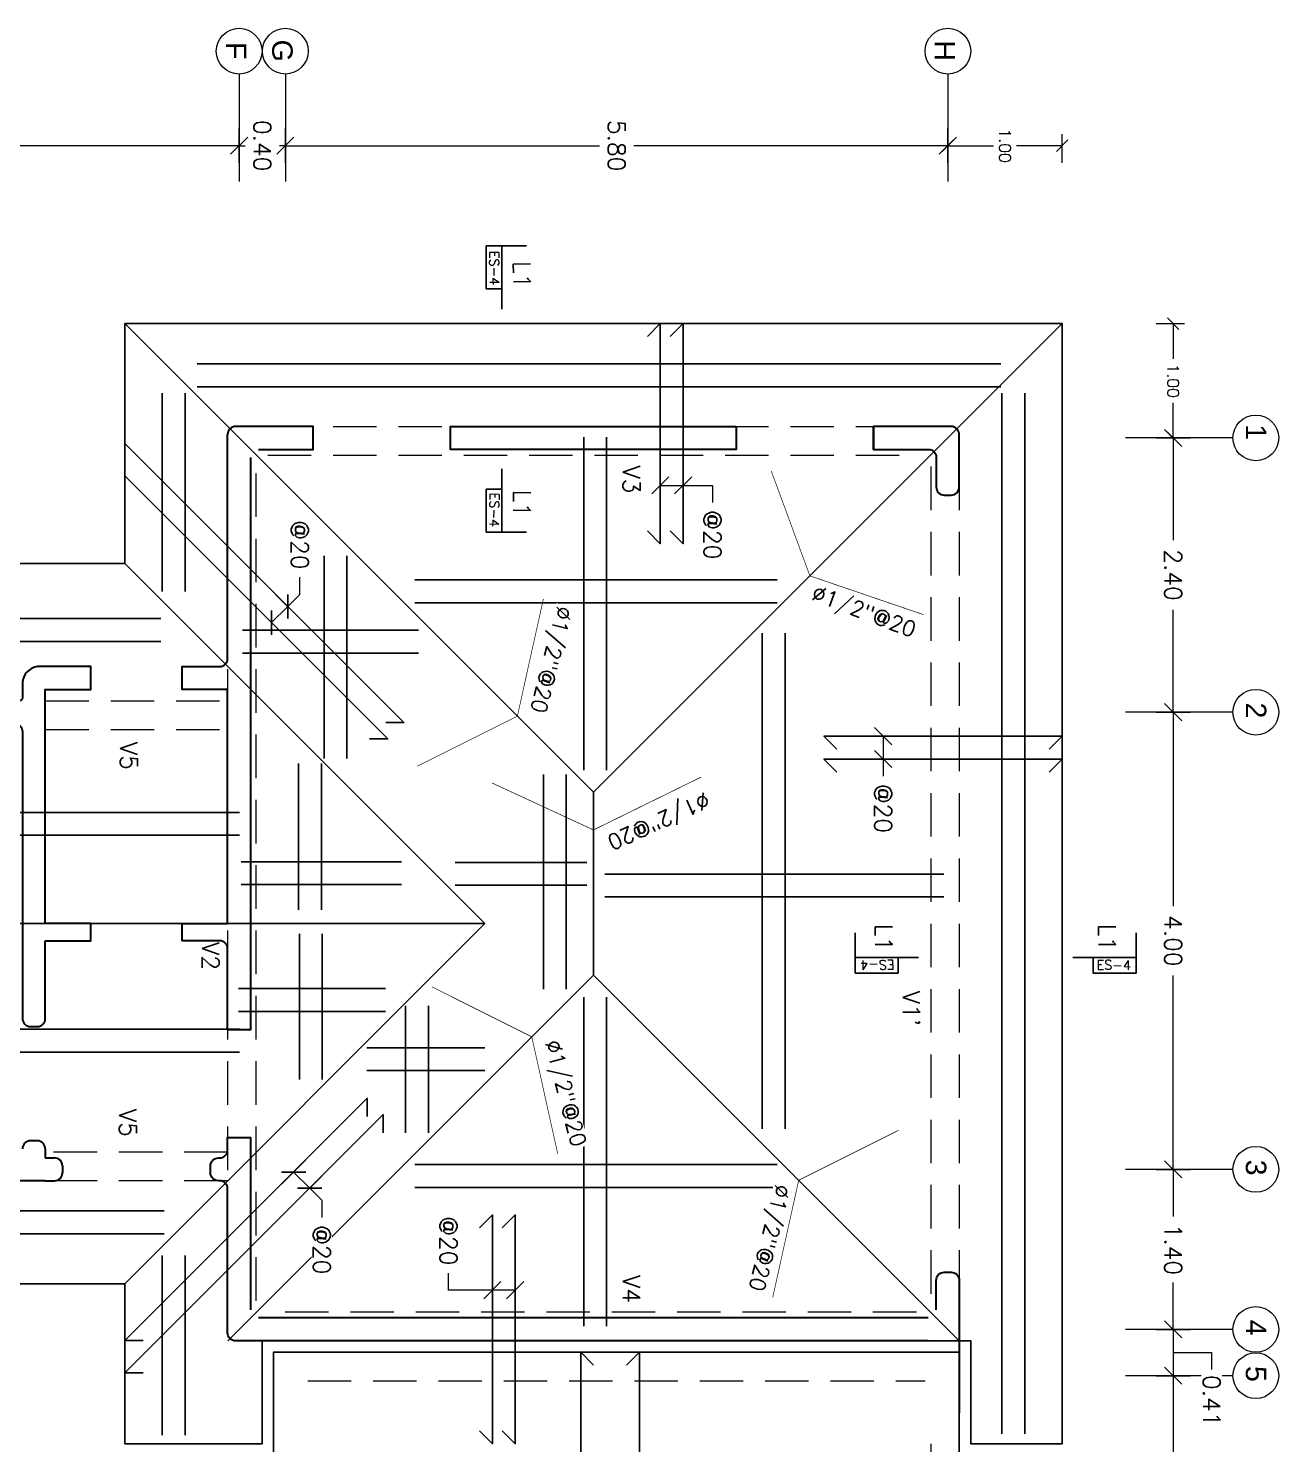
# Model space of a CAD drawing. Header units: metres. Extents: x -44 to 358, y -286 to 66.
# Drawn here: x -31.62 to -20.68, y -82.54 to -70.15 of the extents above; entities that cross this region are included whole.
import ezdxf
from ezdxf.enums import TextEntityAlignment as Align

# ---------------------------------------------------------------- set-up
doc = ezdxf.new("R2010")
doc.units = ezdxf.units.M
doc.header["$LTSCALE"] = 0.3
doc.header["$PDMODE"] = 3
doc.linetypes.add('Grid Line 1_2_', pattern=[22.225, 12.7, -3.175, 3.175, -3.175])
doc.linetypes.add('HIDDEN', pattern=[9.525, 6.35, -3.175])
for name, color, linetype, lineweight in [('0-S-GRID', 1, 'Continuous', 9), ('0-S-GRID-IDEN', 1, 'Continuous', 9), ('A-WALL', 7, 'Continuous', 30), ('Columnas', 7, 'Continuous', 18), ('VIGAS', 1, 'HIDDEN', 15)]:
    doc.layers.add(name, color=color, linetype=linetype, lineweight=lineweight)
for name, color, linetype in [('ACERO', 5, 'Continuous'), ('BP', 3, 'Continuous'), ('DIMCOL', 4, 'Continuous'), ('DIMTEXTO', 4, 'Continuous'), ('HATCH', 8, 'Continuous'), ('REBAR', 5, 'Continuous'), ('TEXTOS', 4, 'Continuous')]:
    doc.layers.add(name, color=color, linetype=linetype)
doc.styles.add('Arial_2', font='arial.ttf', dxfattribs={"height": 0.2})
doc.styles.add('SMPLEX', font='simplex.shx')
doc.dimstyles.new('DIM-50', dxfattribs={"dimscale": 0.5, "dimtxt": 0.2, "dimasz": 0.2, "dimexe": 0.2, "dimexo": 0.2, "dimgap": 0.1, "dimtad": 0, "dimtih": 1, "dimtoh": 1, "dimzin": 0, "dimdsep": 46, "dimtxsty": 'SMPLEX', "dimblk1": 'OBLIQUE', "dimblk2": 'OBLIQUE', "dimsah": 1, "dimcen": 0.2, "dimclrd": 4, "dimclre": 4, "dimclrt": 4, "dimadec": 0, "dimazin": 0, "dimtfac": 1, "dimtmove": 0, "dimatfit": 3, "dimldrblk": 'OPEN30', "dimfxl": 0.3, "dimfxlon": 1, "dimtfill": 1, "dimtolj": 1, "dimtzin": 0, "dimarcsym": 0})
doc.dimstyles.new('DIM-75', dxfattribs={"dimscale": 0.75, "dimtxt": 0.2, "dimasz": 0.2, "dimexe": 0.2, "dimexo": 0.2, "dimgap": 0.1, "dimtad": 0, "dimtih": 1, "dimtoh": 1, "dimzin": 0, "dimdsep": 46, "dimtxsty": 'SMPLEX', "dimblk1": 'OBLIQUE', "dimblk2": 'OBLIQUE', "dimsah": 1, "dimcen": 0.2, "dimclrd": 4, "dimclre": 4, "dimclrt": 4, "dimadec": 0, "dimazin": 0, "dimtfac": 1, "dimtmove": 0, "dimatfit": 3, "dimldrblk": 'OBLIQUE', "dimfxl": 0.2, "dimfxlon": 1, "dimtfill": 1, "dimtolj": 1, "dimtzin": 0, "dimarcsym": 0})

# ---------------------------------------------------------------- blocks, each defined once
blk = doc.blocks.new('A$C2bbc346b')
at = {"layer": 'A-WALL', "color": 7, "true_color": 0xffffff}
for p, q in [((7.8, -0.27), (7.8, -6.13)), ((0.2, -0.751), (0, -0.751)), ((6.4, -7.995), (6.4, -7.915)), ((6.47, -7.845), (6.53, -7.845)), ((6.6, -7.995), (6.6, -7.915)), ((6.32, -7.995), (6.4, -7.995)), ((6.6, -7.995), (6.6, -8.725)), ((6.25, -8.065), (6.25, -8.125))]:
    blk.add_line(p, q, dxfattribs=at)
blk.add_lwpolyline([(0, -0.07), (0, -0.751), (0.2, -0.751), (0.2, -0.27, -0.414214), (0.27, -0.2), (0.53, -0.2, 0.414214), (0.6, -0.13), (0.6, -0.07, 0.414214), (0.53, 0), (0.07, 0, 0.414214)], format="xyb", close=True, dxfattribs=at)
for points in [[(7.73, -0.2), (7.47, -0.2, -0.414214), (7.4, -0.13), (7.4, -0.07, -0.414214), (7.47, 0), (8.63, 0)], [(8, -0.27), (8, -6.33, -0.414214), (7.93, -6.4), (6.67, -6.4, 0.414214), (6.6, -6.47), (6.6, -6.48, -0.414214), (6.53, -6.55), (6.47, -6.55, -0.414214), (6.4, -6.48), (6.4, -6.47, 0.414214), (6.33, -6.4), (6.22, -6.4), (6.22, -6.2), (7.73, -6.2)], [(0.2, -6.13), (0.2, -5.651), (0, -5.651), (0, -6.33, 0.414214), (0.07, -6.4)], [(0.27, -6.2), (5.28, -6.2), (5.28, -6.4), (4.57, -6.4, 0.414214), (4.5, -6.47), (4.5, -6.797), (4.35, -6.797), (4.35, -6.4), (2.3, -6.4), (2.3, -6.797), (2.1, -6.797), (2.1, -6.47, 0.414214), (2.03, -6.4), (0.07, -6.4)], [(4.35, -7.995), (2.3, -7.995), (2.3, -7.597), (2.1, -7.597), (2.1, -8.045, 0.414214), (2.25, -8.195), (2.375, -8.195, -0.414214), (2.4, -8.22)]]:
    blk.add_lwpolyline(points, format="xyb", dxfattribs=at)
blk.add_lwpolyline([(0, -1.951), (0.2, -1.951), (0.2, -4.451), (0, -4.451)], close=True, dxfattribs=at)
blk.add_lwpolyline([(4.5, -7.995), (4.5, -7.597), (4.35, -7.597), (4.35, -7.995)], dxfattribs=at)
at = {"layer": 'A-WALL', "color": 7, "true_color": 0xffffff, "transparency": 33554684}
blk.add_lwpolyline([(2.4, -8.219), (2.4, -8.97, 0.414214), (2.425, -8.995), (2.575, -8.995, 0.414214), (2.6, -8.97), (2.6, -8.265, -0.414214), (2.67, -8.195), (5.18, -8.195, 0.414214), (5.25, -8.125), (5.25, -8.065, 0.414214), (5.18, -7.995), (4.5, -7.995)], format="xyb", dxfattribs=at)
at = {"layer": 'A-WALL', "color": 7, "true_color": 0xffffff}
for centre, start, end in [((6.47, -7.915), 90, 180), ((6.53, -7.915), 0, 90), ((6.32, -8.065), 90, 180), ((6.32, -8.125), 180, 270)]:
    blk.add_arc(centre, 0.07, start, end, dxfattribs=at)
blk = doc.blocks.new('_OBLIQUE')
at = {"color": 0, "linetype": 'ByBlock'}
blk.add_line((-0.5, -0.5), (0.5, 0.5), dxfattribs=at)
blk = doc.blocks.new('*D1854')
at = {"layer": 'DEFPOINTS', "color": 0, "transparency": 16777216}
for p in [(20.792, -18.157), (18.392, -18.574), (20.792, -18.574)]:
    blk.add_point(p, dxfattribs=at)
at = {"layer": 'DIMTEXTO', "color": 4, "lineweight": -2, "transparency": 16777216}
for p, q in [((18.392, -18.307), (18.392, -18.007)), ((20.792, -18.307), (20.792, -18.007)), ((18.392, -18.157), (19.288, -18.157)), ((20.792, -18.157), (19.896, -18.157))]:
    blk.add_line(p, q, dxfattribs=at)
at = {"layer": 'DIMTEXTO', "color": 4, "lineweight": -2, "transparency": 16777216, "xscale": 0.15, "yscale": 0.15, "zscale": 0.15, "rotation": 180}
blk.add_blockref('_OBLIQUE', (18.392, -18.157), dxfattribs=at)
at = {"layer": 'DIMTEXTO', "color": 4, "lineweight": -2, "transparency": 16777216, "xscale": 0.15, "yscale": 0.15, "zscale": 0.15}
blk.add_blockref('_OBLIQUE', (20.792, -18.157), dxfattribs=at)
at = {"layer": 'DIMTEXTO', "color": 4, "transparency": 16777216, "insert": (19.592, -18.157), "char_height": 0.15, "attachment_point": 5, "style": 'SMPLEX', "bg_fill": 3, "box_fill_scale": 1.1, "bg_fill_color": 256, "bg_fill_true_color": 13158600, "bg_fill_transparency": 0}
blk.add_mtext('\\A1;2.40', dxfattribs=at)
blk = doc.blocks.new('*D1855')
at = {"layer": 'DEFPOINTS', "color": 0, "ltscale": 0.05, "transparency": 16777216}
for p in [(24.792, -18.157), (20.792, -18.574), (24.792, -18.574)]:
    blk.add_point(p, dxfattribs=at)
at = {"layer": 'DIMTEXTO', "color": 4, "lineweight": -2, "ltscale": 0.05, "transparency": 16777216}
for p, q in [((20.792, -18.307), (20.792, -18.007)), ((24.792, -18.307), (24.792, -18.007)), ((20.792, -18.157), (22.488, -18.157)), ((24.792, -18.157), (23.096, -18.157))]:
    blk.add_line(p, q, dxfattribs=at)
at = {"layer": 'DIMTEXTO', "color": 4, "lineweight": -2, "ltscale": 0.05, "transparency": 16777216, "xscale": 0.15, "yscale": 0.15, "zscale": 0.15, "rotation": 180}
blk.add_blockref('_OBLIQUE', (20.792, -18.157), dxfattribs=at)
at = {"layer": 'DIMTEXTO', "color": 4, "lineweight": -2, "ltscale": 0.05, "transparency": 16777216, "xscale": 0.15, "yscale": 0.15, "zscale": 0.15}
blk.add_blockref('_OBLIQUE', (24.792, -18.157), dxfattribs=at)
at = {"layer": 'DIMTEXTO', "color": 4, "ltscale": 0.05, "transparency": 16777216, "insert": (22.792, -18.157), "char_height": 0.15, "attachment_point": 5, "style": 'SMPLEX', "bg_fill": 3, "box_fill_scale": 1.1, "bg_fill_color": 256, "bg_fill_true_color": 13158600, "bg_fill_transparency": 0}
blk.add_mtext('\\A1;4.00', dxfattribs=at)
blk = doc.blocks.new('*D1856')
at = {"layer": 'DEFPOINTS', "color": 0, "ltscale": 0.05, "transparency": 16777216}
for p in [(26.192, -18.157), (24.792, -18.574), (26.192, -18.574)]:
    blk.add_point(p, dxfattribs=at)
at = {"layer": 'DIMTEXTO', "color": 4, "lineweight": -2, "ltscale": 0.05, "transparency": 16777216}
for p, q in [((24.792, -18.307), (24.792, -18.007)), ((26.192, -18.307), (26.192, -18.007)), ((24.792, -18.157), (25.203, -18.157)), ((26.192, -18.157), (25.781, -18.157))]:
    blk.add_line(p, q, dxfattribs=at)
at = {"layer": 'DIMTEXTO', "color": 4, "lineweight": -2, "ltscale": 0.05, "transparency": 16777216, "xscale": 0.15, "yscale": 0.15, "zscale": 0.15, "rotation": 180}
blk.add_blockref('_OBLIQUE', (24.792, -18.157), dxfattribs=at)
at = {"layer": 'DIMTEXTO', "color": 4, "lineweight": -2, "ltscale": 0.05, "transparency": 16777216, "xscale": 0.15, "yscale": 0.15, "zscale": 0.15}
blk.add_blockref('_OBLIQUE', (26.192, -18.157), dxfattribs=at)
at = {"layer": 'DIMTEXTO', "color": 4, "ltscale": 0.05, "transparency": 16777216, "insert": (25.492, -18.157), "char_height": 0.15, "attachment_point": 5, "style": 'SMPLEX', "bg_fill": 3, "box_fill_scale": 1.1, "bg_fill_color": 256, "bg_fill_true_color": 13158600, "bg_fill_transparency": 0}
blk.add_mtext('\\A1;1.40', dxfattribs=at)
blk = doc.blocks.new('*D1857')
at = {"layer": 'DEFPOINTS', "color": 0, "ltscale": 0.05, "transparency": 16777216}
for p in [(26.597, -18.157), (26.192, -18.574), (26.597, -18.574)]:
    blk.add_point(p, dxfattribs=at)
at = {"layer": 'DIMTEXTO', "color": 4, "lineweight": -2, "ltscale": 0.05, "transparency": 16777216}
for p, q in [((26.394, -18.157), (26.394, -17.82)), ((26.394, -17.82), (26.544, -17.82)), ((26.192, -18.307), (26.192, -18.007)), ((26.597, -18.307), (26.597, -18.007)), ((26.192, -18.157), (26.597, -18.157))]:
    blk.add_line(p, q, dxfattribs=at)
at = {"layer": 'DIMTEXTO', "color": 4, "lineweight": -2, "ltscale": 0.05, "transparency": 16777216, "xscale": 0.15, "yscale": 0.15, "zscale": 0.15, "rotation": 180}
blk.add_blockref('_OBLIQUE', (26.192, -18.157), dxfattribs=at)
at = {"layer": 'DIMTEXTO', "color": 4, "lineweight": -2, "ltscale": 0.05, "transparency": 16777216, "xscale": 0.15, "yscale": 0.15, "zscale": 0.15}
blk.add_blockref('_OBLIQUE', (26.597, -18.157), dxfattribs=at)
at = {"layer": 'DIMTEXTO', "color": 4, "ltscale": 0.05, "transparency": 16777216, "insert": (26.816, -17.82), "char_height": 0.15, "attachment_point": 5, "style": 'SMPLEX', "bg_fill": 3, "box_fill_scale": 1.1, "bg_fill_color": 256, "bg_fill_true_color": 13158600, "bg_fill_transparency": 0}
blk.add_mtext('\\A1;0.41', dxfattribs=at)
blk = doc.blocks.new('*D1858')
at = {"layer": 'DEFPOINTS', "color": 0, "ltscale": 0.05, "transparency": 16777216}
for p in [(28.792, -18.157), (26.597, -18.574), (28.792, -18.574)]:
    blk.add_point(p, dxfattribs=at)
at = {"layer": 'DIMTEXTO', "color": 4, "lineweight": -2, "ltscale": 0.05, "transparency": 16777216}
for p, q in [((26.597, -18.307), (26.597, -18.007)), ((28.792, -18.307), (28.792, -18.007)), ((26.597, -18.157), (27.391, -18.157)), ((28.792, -18.157), (27.998, -18.157))]:
    blk.add_line(p, q, dxfattribs=at)
at = {"layer": 'DIMTEXTO', "color": 4, "lineweight": -2, "ltscale": 0.05, "transparency": 16777216, "xscale": 0.15, "yscale": 0.15, "zscale": 0.15, "rotation": 180}
blk.add_blockref('_OBLIQUE', (26.597, -18.157), dxfattribs=at)
at = {"layer": 'DIMTEXTO', "color": 4, "lineweight": -2, "ltscale": 0.05, "transparency": 16777216, "xscale": 0.15, "yscale": 0.15, "zscale": 0.15}
blk.add_blockref('_OBLIQUE', (28.792, -18.157), dxfattribs=at)
at = {"layer": 'DIMTEXTO', "color": 4, "ltscale": 0.05, "transparency": 16777216, "insert": (27.694, -18.157), "char_height": 0.15, "attachment_point": 5, "style": 'SMPLEX', "bg_fill": 3, "box_fill_scale": 1.1, "bg_fill_color": 256, "bg_fill_true_color": 13158600, "bg_fill_transparency": 0}
blk.add_mtext('\\A1;2.20', dxfattribs=at)
blk = doc.blocks.new('*D1860')
at = {"layer": 'DEFPOINTS', "color": 0, "ltscale": 0.2, "transparency": 16777216}
for p in [(15.835, -26.328), (16.148, -26.328), (16.148, -31.922)]:
    blk.add_point(p, dxfattribs=at)
at = {"layer": 'DIMTEXTO', "color": 4, "lineweight": -2, "ltscale": 0.2, "transparency": 16777216}
for p, q in [((15.985, -26.328), (15.685, -26.328)), ((15.835, -26.328), (15.835, -28.975)), ((15.835, -31.922), (15.835, -29.275)), ((15.985, -31.922), (15.685, -31.922))]:
    blk.add_line(p, q, dxfattribs=at)
at = {"layer": 'DIMTEXTO', "color": 4, "lineweight": -2, "ltscale": 0.2, "transparency": 16777216, "xscale": 0.15, "yscale": 0.15, "zscale": 0.15}
for p, rotation in [((15.835, -26.328), 90), ((15.835, -31.922), 270)]:
    blk.add_blockref('_OBLIQUE', p, dxfattribs=dict(at, rotation=rotation))
at = {"layer": 'DIMTEXTO', "color": 4, "ltscale": 0.2, "transparency": 16777216, "insert": (15.835, -29.125), "char_height": 0.15, "attachment_point": 5, "style": 'SMPLEX', "bg_fill": 3, "box_fill_scale": 1.1, "bg_fill_color": 256, "bg_fill_true_color": 13158600, "bg_fill_transparency": 0}
blk.add_mtext('\\A1;5.59', dxfattribs=at)
blk = doc.blocks.new('*D1861')
at = {"layer": 'DEFPOINTS', "color": 0, "ltscale": 0.2, "transparency": 16777216}
for p in [(15.835, -25.924), (16.148, -25.924), (16.148, -26.328)]:
    blk.add_point(p, dxfattribs=at)
at = {"layer": 'DIMTEXTO', "color": 4, "lineweight": -2, "ltscale": 0.2, "transparency": 16777216}
for p, q in [((15.835, -25.924), (15.835, -25.774)), ((15.985, -25.924), (15.685, -25.924)), ((15.835, -25.924), (15.835, -25.976)), ((15.985, -26.328), (15.685, -26.328)), ((15.835, -26.328), (15.835, -26.276)), ((15.835, -26.328), (15.835, -26.478))]:
    blk.add_line(p, q, dxfattribs=at)
at = {"layer": 'DIMTEXTO', "color": 4, "lineweight": -2, "ltscale": 0.2, "transparency": 16777216, "xscale": 0.15, "yscale": 0.15, "zscale": 0.15}
for p, rotation in [((15.835, -25.924), 270), ((15.835, -26.328), 90)]:
    blk.add_blockref('_OBLIQUE', p, dxfattribs=dict(at, rotation=rotation))
at = {"layer": 'DIMTEXTO', "color": 4, "ltscale": 0.2, "transparency": 16777216, "insert": (15.835, -26.126), "char_height": 0.15, "attachment_point": 5, "style": 'SMPLEX', "bg_fill": 3, "box_fill_scale": 1.1, "bg_fill_color": 256, "bg_fill_true_color": 13158600, "bg_fill_transparency": 0}
blk.add_mtext('\\A1;0.40', dxfattribs=at)
blk = doc.blocks.new('*D1862')
at = {"layer": 'DEFPOINTS', "color": 0, "ltscale": 0.2, "transparency": 16777216}
for p in [(15.835, -20.128), (16.148, -20.128), (16.148, -25.924)]:
    blk.add_point(p, dxfattribs=at)
at = {"layer": 'DIMTEXTO', "color": 4, "lineweight": -2, "ltscale": 0.2, "transparency": 16777216}
for p, q in [((15.985, -20.128), (15.685, -20.128)), ((15.835, -20.128), (15.835, -22.876)), ((15.835, -25.924), (15.835, -23.176)), ((15.985, -25.924), (15.685, -25.924))]:
    blk.add_line(p, q, dxfattribs=at)
at = {"layer": 'DIMTEXTO', "color": 4, "lineweight": -2, "ltscale": 0.2, "transparency": 16777216, "xscale": 0.15, "yscale": 0.15, "zscale": 0.15}
for p, rotation in [((15.835, -20.128), 90), ((15.835, -25.924), 270)]:
    blk.add_blockref('_OBLIQUE', p, dxfattribs=dict(at, rotation=rotation))
at = {"layer": 'DIMTEXTO', "color": 4, "ltscale": 0.2, "transparency": 16777216, "insert": (15.835, -23.026), "char_height": 0.15, "attachment_point": 5, "style": 'SMPLEX', "bg_fill": 3, "box_fill_scale": 1.1, "bg_fill_color": 256, "bg_fill_true_color": 13158600, "bg_fill_transparency": 0}
blk.add_mtext('\\A1;5.80', dxfattribs=at)
blk = doc.blocks.new('*D1863')
at = {"layer": 'DEFPOINTS', "color": 0, "transparency": 16777216}
for p in [(21.002, -20.433), (21.202, -20.429), (21.002, -20.694)]:
    blk.add_point(p, dxfattribs=at)
at = {"layer": 'DIMTEXTO', "color": 4, "lineweight": -2, "transparency": 16777216}
for p, q in [((21.002, -20.583), (21.002, -20.844)), ((21.202, -20.579), (21.202, -20.844)), ((21.002, -20.694), (21.202, -20.694)), ((21.202, -20.694), (21.352, -20.694))]:
    blk.add_line(p, q, dxfattribs=at)
at = {"layer": 'DIMTEXTO', "color": 4, "lineweight": -2, "transparency": 16777216, "xscale": 0.15, "yscale": 0.15, "zscale": 0.15, "rotation": 180}
blk.add_blockref('_OBLIQUE', (21.002, -20.694), dxfattribs=at)
at = {"layer": 'DIMTEXTO', "color": 4, "lineweight": -2, "transparency": 16777216, "xscale": 0.15, "yscale": 0.15, "zscale": 0.15}
blk.add_blockref('_OBLIQUE', (21.202, -20.694), dxfattribs=at)
at = {"layer": 'DIMTEXTO', "color": 4, "transparency": 16777216, "insert": (21.634, -20.694), "char_height": 0.15, "attachment_point": 5, "style": 'SMPLEX', "bg_fill": 3, "box_fill_scale": 1.1, "bg_fill_color": 256, "bg_fill_true_color": 13158600, "bg_fill_transparency": 0}
blk.add_mtext('\\A1;@20', dxfattribs=at)
blk = doc.blocks.new('*D1864')
at = {"layer": 'DEFPOINTS', "color": 0, "transparency": 16777216}
for p in [(24.815, -25.852), (25.75, -26.505), (25.612, -26.649)]:
    blk.add_point(p, dxfattribs=at)
at = {"layer": 'DIMTEXTO', "color": 4, "lineweight": -2, "transparency": 16777216}
for p, q in [((25.062, -25.817), (24.85, -25.605)), ((24.956, -25.711), (25.062, -25.605)), ((25.062, -25.605), (25.212, -25.605)), ((24.921, -25.958), (24.709, -25.746)), ((24.815, -25.852), (24.956, -25.711))]:
    blk.add_line(p, q, dxfattribs=at)
at = {"layer": 'DIMTEXTO', "color": 4, "lineweight": -2, "transparency": 16777216, "xscale": 0.15, "yscale": 0.15, "zscale": 0.15}
for p, rotation in [((24.956, -25.711), 44.99999999999577), ((24.815, -25.852), 224.9999999999958)]:
    blk.add_blockref('_OBLIQUE', p, dxfattribs=dict(at, rotation=rotation))
at = {"layer": 'DIMTEXTO', "color": 4, "transparency": 16777216, "insert": (25.495, -25.605), "char_height": 0.15, "attachment_point": 5, "style": 'SMPLEX', "bg_fill": 3, "box_fill_scale": 1.1, "bg_fill_color": 256, "bg_fill_true_color": 13158600, "bg_fill_transparency": 0}
blk.add_mtext('\\A1;@20', dxfattribs=at)
blk = doc.blocks.new('*D1865')
at = {"layer": 'DEFPOINTS', "color": 0, "transparency": 16777216}
for p in [(19.867, -25.903), (19.129, -26.64), (19.274, -26.779)]:
    blk.add_point(p, dxfattribs=at)
at = {"layer": 'DIMTEXTO', "color": 4, "lineweight": -2, "transparency": 16777216}
for p, q in [((19.761, -25.797), (19.611, -25.797)), ((19.761, -26.009), (19.973, -25.797)), ((19.867, -25.903), (19.761, -25.797)), ((20.008, -26.045), (19.867, -25.903)), ((19.902, -26.151), (20.114, -25.938))]:
    blk.add_line(p, q, dxfattribs=at)
at = {"layer": 'DIMTEXTO', "color": 4, "lineweight": -2, "transparency": 16777216, "xscale": 0.15, "yscale": 0.15, "zscale": 0.15}
for p, rotation in [((19.867, -25.903), 135.000013559175), ((20.008, -26.045), 315.000013559175)]:
    blk.add_blockref('_OBLIQUE', p, dxfattribs=dict(at, rotation=rotation))
at = {"layer": 'DIMTEXTO', "color": 4, "transparency": 16777216, "insert": (19.328, -25.797), "char_height": 0.15, "attachment_point": 5, "style": 'SMPLEX', "bg_fill": 3, "box_fill_scale": 1.1, "bg_fill_color": 256, "bg_fill_true_color": 13158600, "bg_fill_transparency": 0}
blk.add_mtext('\\A1;@20', dxfattribs=at)
blk = doc.blocks.new('*D1866')
at = {"layer": 'DEFPOINTS', "color": 0, "transparency": 16777216}
for p in [(19.113, -22.444), (18.807, -22.644), (19.113, -22.644)]:
    blk.add_point(p, dxfattribs=at)
at = {"layer": 'DIMTEXTO', "color": 4, "lineweight": -2, "transparency": 16777216}
for p, q in [((18.807, -22.444), (18.807, -22.187)), ((18.807, -22.187), (18.957, -22.187)), ((18.957, -22.444), (18.657, -22.444)), ((18.807, -22.644), (18.807, -22.444)), ((18.957, -22.644), (18.657, -22.644))]:
    blk.add_line(p, q, dxfattribs=at)
at = {"layer": 'DIMTEXTO', "color": 4, "lineweight": -2, "transparency": 16777216, "xscale": 0.15, "yscale": 0.15, "zscale": 0.15}
for p, rotation in [((18.807, -22.444), 90), ((18.807, -22.644), 270)]:
    blk.add_blockref('_OBLIQUE', p, dxfattribs=dict(at, rotation=rotation))
at = {"layer": 'DIMTEXTO', "color": 4, "transparency": 16777216, "insert": (19.239, -22.187), "char_height": 0.15, "attachment_point": 5, "style": 'SMPLEX', "bg_fill": 3, "box_fill_scale": 1.1, "bg_fill_color": 256, "bg_fill_true_color": 13158600, "bg_fill_transparency": 0}
blk.add_mtext('\\A1;@20', dxfattribs=at)
blk = doc.blocks.new('*D1867')
at = {"layer": 'DEFPOINTS', "color": 0, "transparency": 16777216}
for p in [(26.987, -23.913), (25.849, -24.113), (26.987, -24.113)]:
    blk.add_point(p, dxfattribs=at)
at = {"layer": 'DIMTEXTO', "color": 4, "lineweight": -2, "transparency": 16777216}
for p, q in [((25.999, -23.913), (25.699, -23.913)), ((25.849, -23.913), (25.849, -24.113)), ((25.999, -24.113), (25.699, -24.113)), ((25.849, -24.113), (25.849, -24.497)), ((25.849, -24.497), (25.699, -24.497))]:
    blk.add_line(p, q, dxfattribs=at)
at = {"layer": 'DIMTEXTO', "color": 4, "lineweight": -2, "transparency": 16777216, "xscale": 0.15, "yscale": 0.15, "zscale": 0.15}
for p, rotation in [((25.849, -23.913), 90), ((25.849, -24.113), 270)]:
    blk.add_blockref('_OBLIQUE', p, dxfattribs=dict(at, rotation=rotation))
at = {"layer": 'DIMTEXTO', "color": 4, "transparency": 16777216, "insert": (25.417, -24.497), "char_height": 0.15, "attachment_point": 5, "style": 'SMPLEX', "bg_fill": 3, "box_fill_scale": 1.1, "bg_fill_color": 256, "bg_fill_true_color": 13158600, "bg_fill_transparency": 0}
blk.add_mtext('\\A1;@20', dxfattribs=at)
blk = doc.blocks.new('*D1869')
at = {"layer": 'DEFPOINTS', "color": 0, "ltscale": 0.2, "transparency": 16777216}
for p in [(17.392, -18.157), (18.392, -18.574), (17.392, -19.776)]:
    blk.add_point(p, dxfattribs=at)
at = {"layer": 'DIMTEXTO', "color": 4, "lineweight": -2, "ltscale": 0.2, "transparency": 16777216}
for p, q in [((17.392, -18.307), (17.392, -18.057)), ((18.392, -18.307), (18.392, -18.057)), ((17.392, -18.157), (17.699, -18.157)), ((18.392, -18.157), (18.085, -18.157))]:
    blk.add_line(p, q, dxfattribs=at)
at = {"layer": 'DIMTEXTO', "color": 4, "lineweight": -2, "ltscale": 0.2, "transparency": 16777216, "xscale": 0.1, "yscale": 0.1, "zscale": 0.1, "rotation": 180}
blk.add_blockref('_OBLIQUE', (17.392, -18.157), dxfattribs=at)
at = {"layer": 'DIMTEXTO', "color": 4, "lineweight": -2, "ltscale": 0.2, "transparency": 16777216, "xscale": 0.1, "yscale": 0.1, "zscale": 0.1}
blk.add_blockref('_OBLIQUE', (18.392, -18.157), dxfattribs=at)
at = {"layer": 'DIMTEXTO', "color": 4, "ltscale": 0.2, "transparency": 16777216, "insert": (17.892, -18.157), "char_height": 0.1, "attachment_point": 5, "style": 'SMPLEX', "bg_fill": 3, "box_fill_scale": 1.1, "bg_fill_color": 256, "bg_fill_true_color": 13158600, "bg_fill_transparency": 0}
blk.add_mtext('\\A1;1.00', dxfattribs=at)
blk = doc.blocks.new('_Open30')
at = {"color": 0, "lineweight": -2}
for p, q in [((-1, 0.27), (0, 0)), ((0, 0), (-1, -0.27)), ((0, 0), (-1, 0))]:
    blk.add_line(p, q, dxfattribs=at)
blk = doc.blocks.new('*D1870')
at = {"layer": 'DEFPOINTS', "color": 0, "ltscale": 0.2, "transparency": 16777216}
for p in [(15.835, -19.128), (17.392, -19.128), (16.148, -20.128)]:
    blk.add_point(p, dxfattribs=at)
at = {"layer": 'DIMTEXTO', "color": 4, "lineweight": -2, "ltscale": 0.2, "transparency": 16777216}
for p, q in [((15.985, -19.128), (15.735, -19.128)), ((15.835, -19.128), (15.835, -19.528)), ((15.835, -20.128), (15.835, -19.728)), ((15.985, -20.128), (15.735, -20.128))]:
    blk.add_line(p, q, dxfattribs=at)
at = {"layer": 'DIMTEXTO', "color": 4, "lineweight": -2, "ltscale": 0.2, "transparency": 16777216, "xscale": 0.1, "yscale": 0.1, "zscale": 0.1}
for p, rotation in [((15.835, -19.128), 90), ((15.835, -20.128), 270)]:
    blk.add_blockref('_OBLIQUE', p, dxfattribs=dict(at, rotation=rotation))
at = {"layer": 'DIMTEXTO', "color": 4, "ltscale": 0.2, "transparency": 16777216, "insert": (15.835, -19.628), "char_height": 0.1, "attachment_point": 5, "style": 'SMPLEX', "bg_fill": 3, "box_fill_scale": 1.1, "bg_fill_color": 256, "bg_fill_true_color": 13158600, "bg_fill_transparency": 0}
blk.add_mtext('\\A1;1.00', dxfattribs=at)
blk = doc.blocks.new('A$C70f84f4d')
at = {"layer": '0-S-GRID', "linetype": 'Grid Line 1_2_'}
for p, q in [((3.584, 22.994), (3.584, 22.054)), ((3.584, 22.994), (3.584, 22.054)), ((5.984, 22.994), (5.984, 22.054)), ((5.984, 22.994), (5.984, 22.054)), ((9.984, 22.994), (9.984, 22.054)), ((9.984, 22.994), (9.984, 22.054)), ((11.384, 22.994), (11.384, 22.054)), ((11.384, 22.994), (11.384, 22.054)), ((11.789, 22.994), (11.789, 22.054)), ((11.789, 22.994), (11.789, 22.054)), ((0.4, 20.5), (1.34, 20.5)), ((0.4, 20.5), (1.34, 20.5)), ((0.4, 14.704), (1.34, 14.704)), ((0.4, 14.704), (1.34, 14.704)), ((0.4, 14.3), (1.34, 14.3)), ((0.4, 14.3), (1.34, 14.3))]:
    blk.add_line(p, q, dxfattribs=at)
at = {"layer": '0-S-GRID-IDEN'}
for centre in [(3.584, 23.194), (5.984, 23.194), (9.984, 23.194), (11.384, 23.194), (11.789, 23.194), (0.2, 20.5), (0.2, 14.704), (0.2, 14.3)]:
    blk.add_circle(centre, 0.2, dxfattribs=at)
at = {"layer": 'ACERO', "ltscale": 0.2}
for p, q in [((12.297, 21.173), (3.193, 21.173)), ((2.936, 20.962), (2.936, 13.933)), ((3.136, 20.962), (3.136, 13.933)), ((12.297, 20.973), (3.193, 20.973)), ((7.4, 20.465), (7.4, 17.498)), ((7.6, 20.465), (7.6, 17.498)), ((9.63, 19.076), (5.291, 19.076)), ((4.827, 19.007), (4.827, 15.836)), ((5.027, 19.007), (5.027, 15.836)), ((9.941, 19.007), (9.941, 15.836)), ((10.141, 19.007), (10.141, 15.836)), ((9.63, 18.876), (5.291, 18.876)), ((6.49, 17.515), (3.577, 17.515)), ((8.478, 17.515), (11.356, 17.515)), ((7.298, 17.342), (7.298, 16.189)), ((7.498, 17.342), (7.498, 16.189)), ((6.49, 17.315), (3.577, 17.315)), ((8.478, 17.315), (11.356, 17.315)), ((6.529, 17.162), (8.407, 17.162)), ((6.529, 16.962), (8.407, 16.962)), ((8.919, 16.449), (8.919, 15.417)), ((9.119, 16.449), (9.119, 15.417)), ((5.266, 15.868), (5.266, 14.329)), ((5.466, 15.868), (5.466, 14.329)), ((9.665, 15.955), (8.552, 15.955)), ((9.665, 15.755), (8.552, 15.755)), ((7.292, 14.317), (7.292, 15.719)), ((7.492, 14.317), (7.492, 15.719)), ((8.402, 14.294), (8.402, 15.58)), ((8.602, 14.294), (8.602, 15.58)), ((4.615, 15.243), (6.39, 15.243)), ((4.615, 15.043), (6.39, 15.043)), ((7.713, 15.019), (6.434, 15.019)), ((9.198, 15.027), (7.922, 15.027)), ((7.713, 14.819), (6.434, 14.819)), ((9.198, 14.827), (7.922, 14.827)), ((6.861, 6.932), (6.861, 14.303)), ((7.061, 6.932), (7.061, 14.303)), ((8.757, 6.932), (8.757, 14.303)), ((8.957, 6.932), (8.957, 14.303)), ((4.928, 13.827), (3.193, 13.827)), ((12.308, 13.827), (10.737, 13.827)), ((4.928, 13.627), (3.193, 13.627)), ((10.347, 7.545), (10.347, 13.643)), ((10.547, 7.545), (10.547, 13.643)), ((12.308, 13.627), (10.737, 13.627)), ((5.164, 7.636), (5.164, 13.615)), ((5.364, 7.636), (5.364, 13.615))]:
    blk.add_line(p, q, dxfattribs=at)
at = {"layer": 'ACERO'}
for points in [[(6.307, 19.528), (6.194, 19.415), (6.194, 21.5), (6.307, 21.387)], [(6.507, 19.528), (6.394, 19.415), (6.394, 21.5), (6.507, 21.387)], [(2.697, 18.071), (2.584, 18.183), (4.51, 18.183), (4.397, 18.071)], [(2.697, 17.871), (2.584, 17.983), (4.51, 17.983), (4.397, 17.871)], [(18.122, 17.759), (18.235, 17.648), (13.536, 17.651), (13.386, 17.801), (11.584, 17.801), (11.697, 17.689)], [(20.747, 17.326), (20.859, 17.439), (16.489, 17.439), (16.339, 17.289), (11.584, 17.289), (11.697, 17.401)], [(10.495, 16.602), (10.382, 16.715), (12.384, 16.715), (12.272, 16.602)], [(10.495, 16.402), (10.382, 16.515), (12.384, 16.515), (12.272, 16.402)], [(3.793, 13.3), (3.634, 13.3), (6.075, 15.741), (6.075, 15.582)], [(4.076, 13.3), (3.917, 13.3), (6.217, 15.6), (6.217, 15.441)], [(11.765, 13.459), (11.765, 13.3), (9.504, 15.561), (9.663, 15.561)], [(11.482, 13.459), (11.482, 13.3), (9.361, 15.421), (9.52, 15.421)]]:
    blk.add_lwpolyline(points, dxfattribs=at)
at = {"layer": 'BP', "ltscale": 0.2}
for p, q in [((2.584, 13.3), (2.584, 21.5)), ((2.584, 21.5), (12.384, 21.5)), ((2.584, 21.5), (6.684, 17.4)), ((11.483, 20.599), (8.284, 17.4)), ((2.584, 13.3), (6.684, 17.4)), ((6.684, 17.4), (8.284, 17.4)), ((11.484, 14.2), (8.284, 17.4)), ((4.684, 13.3), (7.834, 16.45)), ((7.834, 4.761), (7.834, 16.45)), ((10.984, 13.3), (7.834, 16.45)), ((4.684, 13.3), (2.584, 13.3)), ((4.684, 13.3), (4.684, 7.911)), ((12.384, 13.3), (10.984, 13.3)), ((10.984, 13.3), (10.984, 7.911))]:
    blk.add_line(p, q, dxfattribs=at)
for points in [[(12.384, 21.5), (12.384, 20.7), (11.484, 20.7), (11.484, 14.5), (12.384, 14.5), (12.384, 13.3)], [(32.464, 20.6), (11.584, 20.6), (11.584, 14.6), (22.659, 14.6), (22.659, 8.83), (13.887, 8.83), (13.884, 6.411), (19.484, 6.411), (19.484, 0.611), (24.784, 0.611), (24.784, 0), (27.134, 0), (27.134, 0.611), (37.611, 0.611), (37.611, 20.677), (32.464, 20.677), (32.464, 20.6)]]:
    blk.add_lwpolyline(points, dxfattribs=at)
at = {"layer": 'REBAR', "color": 6, "const_width": 0.00576}
for points in [[(3.873, 18.955), (4.791, 19.293), (5.13, 20.286)], [(9.641, 20.07), (10.079, 19.195), (11.103, 18.968)], [(6.603, 16.512), (7.014, 17.4), (6.551, 18.342)], [(8.386, 15.985), (8.824, 16.86), (9.848, 17.087)], [(6.456, 15.859), (6.018, 16.734), (4.994, 16.961)]]:
    blk.add_lwpolyline(points, dxfattribs=at)
at = {"layer": 'TEXTOS', "color": 5, "linetype": 'Continuous', "ltscale": 0.01}
for p, q in [((8.13, 20.242), (8.13, 19.688)), ((2.457, 16.597), (1.903, 16.597)), ((3.855, 16.597), (4.409, 16.597))]:
    blk.add_line(p, q, dxfattribs=at)
at = {"layer": 'TEXTOS', "color": 6, "linetype": 'Continuous', "ltscale": 0.01}
for p, q in [((8.266, 19.688), (7.913, 19.688)), ((1.903, 16.461), (1.903, 16.815)), ((4.409, 16.461), (4.409, 16.815))]:
    blk.add_line(p, q, dxfattribs=at)
at = {"layer": 'TEXTOS', "color": 8, "linetype": 'Continuous', "ltscale": 0.01}
for points in [[(8.266, 19.688), (8.13, 19.688), (8.13, 20.064), (8.266, 20.064)], [(1.903, 16.461), (1.903, 16.597), (2.279, 16.597), (2.279, 16.461)], [(4.409, 16.461), (4.409, 16.597), (4.033, 16.597), (4.033, 16.461)]]:
    blk.add_lwpolyline(points, close=True, dxfattribs=at)
at = {"layer": 'VIGAS', "ltscale": 0.2}
for p, q in [((3.834, 20.6), (11.134, 20.6)), ((12.384, 20.6), (17.746, 20.6)), ((3.834, 20.35), (11.134, 20.35)), ((12.384, 20.35), (17.746, 20.35)), ((3.484, 14.55), (3.484, 20.25)), ((3.734, 14.55), (3.734, 20.25)), ((11.234, 20.226), (11.233, 14.574)), ((11.484, 20.226), (11.483, 14.574)), ((11.584, 14.9), (11.584, 20.3)), ((11.834, 14.9), (11.834, 20.3)), ((11.133, 14.45), (3.833, 14.45)), ((11.133, 14.2), (3.833, 14.2)), ((5.884, 12.605), (5.884, 14.2)), ((6.134, 12.605), (6.134, 14.2)), ((9.834, 14.2), (9.834, 12.605)), ((10.084, 14.2), (10.084, 12.605))]:
    blk.add_line(p, q, dxfattribs=at)
at = {"layer": 'HATCH', "ltscale": 0.2}
blk.add_blockref('A$C2bbc346b', (3.484, 20.599), dxfattribs=at)
at = {"layer": 'DIMTEXTO', "style": 'SMPLEX'}
for s, p in [("V1'", (8.576, 20.181)), ('V3', (3.948, 17.732)), ('V4', (11.03, 17.732)), ('V2', (8.117, 14.05)), ('V5', (6.366, 13.335)), ('V5', (9.577, 13.326))]:
    blk.add_text(s, height=0.15, dxfattribs=at).set_placement(p, align=Align.MIDDLE_CENTER)
at = {"layer": 'DIMTEXTO', "char_height": 0.179, "width": 0.16835, "style": 'Arial_2'}
for s, insert, attachment_point in [('1', (3.604, 23.286), 3), ('2', (6.038, 23.286), 3), ('3', (10.038, 23.286), 3), ('4', (11.438, 23.286), 3), ('5', (11.843, 23.286), 3), ('H', (0.196, 20.473), 5), ('G', (0.196, 14.677), 5), ('F', (0.196, 14.273), 5)]:
    blk.add_mtext(s, dxfattribs=dict(at, insert=insert, attachment_point=attachment_point))
at = {"layer": 'DIMTEXTO', "color": 4, "lineweight": -3, "insert": (2.155, 16.774), "char_height": 0.15, "attachment_point": 5, "rotation": 0.7774, "style": 'SMPLEX', "bg_fill": 3, "box_fill_scale": 1.1, "bg_fill_color": 256, "bg_fill_true_color": 13158600, "bg_fill_transparency": 0}
blk.add_mtext('L1', dxfattribs=at)
at = {"layer": 'TEXTOS', "color": 4, "ltscale": 0.5, "char_height": 0.0825, "attachment_point": 5, "style": 'SMPLEX'}
for insert, rotation in [((8.195, 19.884), 270.7774), ((2.098, 16.533), 0.7774), ((4.214, 16.533), 359.2226)]:
    blk.add_mtext('ES-4', dxfattribs=dict(at, insert=insert, rotation=rotation))
at = {"layer": 'DIMCOL', "color": 4, "char_height": 0.135, "attachment_point": 5, "style": 'SMPLEX', "bg_fill": 3, "box_fill_scale": 1.1, "bg_fill_color": 256, "bg_fill_true_color": 13158600, "bg_fill_transparency": 0}
for insert, rotation in [((5.121, 19.759), 69.2932), ((10.578, 18.919), 345.6799), ((6.918, 17.962), 294.2932), ((9.323, 17.136), 14.3201), ((5.519, 17.01), 345.6799)]:
    blk.add_mtext('\\A1;∅1/2"@20', dxfattribs=dict(at, insert=insert, rotation=rotation))
at = {"layer": 'DIMTEXTO', "color": 4, "lineweight": -3, "insert": (7.954, 19.94), "char_height": 0.15, "attachment_point": 5, "style": 'SMPLEX', "bg_fill": 3, "box_fill_scale": 1.1, "bg_fill_color": 256, "bg_fill_true_color": 13158600, "bg_fill_transparency": 0}
blk.add_mtext('L1', dxfattribs=at)
at = {"layer": 'DIMTEXTO', "color": 4, "lineweight": -3, "insert": (4.157, 16.774), "char_height": 0.15, "attachment_point": 5, "rotation": 359.2226, "style": 'SMPLEX', "bg_fill": 3, "box_fill_scale": 1.1, "bg_fill_color": 256, "bg_fill_true_color": 13158600, "bg_fill_transparency": 0}
blk.add_mtext('L1', dxfattribs=at)
at = {"layer": 'DIMTEXTO'}
dim = blk.add_linear_dim(base=(5.984, 22.47), p1=(3.584, 22.054), p2=(5.984, 22.054), dimstyle='DIM-75', dxfattribs=at)
dim.commit()
dim.dimension.update_dxf_attribs({"geometry": '*D1854', "text_midpoint": (4.784, 22.47), "insert": (-14.808, 40.628)})
for base, p1, p2, angle, picture, middle in [((6.194, 19.933), (6.394, 20.199), (6.194, 20.195), 0, '*D1863', (6.826, 19.933)), ((3.999, 17.983), (4.305, 18.183), (4.305, 17.983), 90, '*D1866', (4.431, 18.44)), ((11.041, 16.515), (12.179, 16.715), (12.179, 16.515), 90, '*D1867', (10.609, 16.13)), ((10.007, 14.775), (10.942, 14.123), (10.804, 13.979), 45, '*D1864', (10.687, 15.023)), ((5.059, 14.725), (4.466, 13.849), (4.321, 13.987), 315, '*D1865', (4.52, 14.831))]:
    dim = blk.add_linear_dim(base=base, p1=p1, p2=p2, angle=angle, text='@20', dimstyle='DIM-75', dxfattribs=at)
    dim.commit()
    dim.dimension.update_dxf_attribs({"geometry": picture, "text_midpoint": middle, "dimtype": 128, "insert": (-14.808, 40.628)})
at = {"layer": 'DIMTEXTO', "ltscale": 0.2}
dim = blk.add_linear_dim(base=(1.0267, 14.3), p1=(1.34, 8.7055), p2=(1.34, 14.3), angle=90, dimstyle='DIM-75', override={"dimtmove": 1}, dxfattribs=at)
dim.commit()
dim.dimension.update_dxf_attribs({"geometry": '*D1860', "text_midpoint": (1.0267, 11.5027), "insert": (-14.808, 40.6277)})
dim = blk.add_linear_dim(base=(2.584, 22.47), p1=(3.584, 22.054), p2=(2.584, 20.852), dimstyle='DIM-50', dxfattribs=at)
dim.commit()
dim.dimension.update_dxf_attribs({"geometry": '*D1869', "text_midpoint": (3.084, 22.47), "insert": (-14.808, 40.628)})
at = {"layer": 'DIMTEXTO', "color": 1, "ltscale": 0.05}
dim = blk.add_linear_dim(base=(9.984, 22.47), p1=(5.984, 22.054), p2=(9.984, 22.054), dimstyle='DIM-75', override={"dimtmove": 1}, dxfattribs=at)
dim.commit()
dim.dimension.update_dxf_attribs({"geometry": '*D1855', "text_midpoint": (7.984, 22.47), "insert": (-14.808, 40.628)})
at = {"layer": 'DIMTEXTO', "ltscale": 0.2}
dim = blk.add_linear_dim(base=(1.027, 14.704), p1=(1.34, 14.3), p2=(1.34, 14.704), angle=90, dimstyle='DIM-75', override={"dimtmove": 1}, dxfattribs=at)
dim.commit()
dim.dimension.update_dxf_attribs({"geometry": '*D1861', "text_midpoint": (1.027, 14.502), "insert": (-14.808, 40.628)})
at = {"layer": 'TEXTOS', "color": 6, "linetype": 'Continuous', "ltscale": 0.01}
blk.add_line((8.266, 22.146), (7.913, 22.146), dxfattribs=at)
at = {"layer": 'TEXTOS', "color": 5, "linetype": 'Continuous', "ltscale": 0.01}
blk.add_line((8.13, 21.592), (8.13, 22.146), dxfattribs=at)
at = {"layer": 'TEXTOS', "color": 8, "linetype": 'Continuous', "ltscale": 0.01}
blk.add_lwpolyline([(8.266, 22.146), (8.13, 22.146), (8.13, 21.77), (8.266, 21.77)], close=True, dxfattribs=at)
at = {"layer": 'TEXTOS', "color": 4, "ltscale": 0.5, "insert": (8.195, 21.951), "char_height": 0.0825, "attachment_point": 5, "rotation": 89.2226, "style": 'SMPLEX'}
blk.add_mtext('ES-4', dxfattribs=at)
at = {"layer": 'DIMTEXTO', "color": 1, "ltscale": 0.05}
dim = blk.add_linear_dim(base=(11.384, 22.47), p1=(9.984, 22.054), p2=(11.384, 22.054), dimstyle='DIM-75', override={"dimtmove": 1}, dxfattribs=at)
dim.commit()
dim.dimension.update_dxf_attribs({"geometry": '*D1856', "text_midpoint": (10.684, 22.47), "insert": (-14.808, 40.628)})
at = {"layer": 'DIMTEXTO', "ltscale": 0.2}
dim = blk.add_linear_dim(base=(1.027, 20.5), p1=(1.34, 14.704), p2=(1.34, 20.5), angle=90, dimstyle='DIM-75', override={"dimtmove": 1}, dxfattribs=at)
dim.commit()
dim.dimension.update_dxf_attribs({"geometry": '*D1862', "text_midpoint": (1.027, 17.602), "insert": (-14.808, 40.628)})
at = {"layer": 'DIMTEXTO', "color": 4, "lineweight": -3, "insert": (7.954, 21.894), "char_height": 0.15, "attachment_point": 5, "style": 'SMPLEX', "bg_fill": 3, "box_fill_scale": 1.1, "bg_fill_color": 256, "bg_fill_true_color": 13158600, "bg_fill_transparency": 0}
blk.add_mtext('L1', dxfattribs=at)
at = {"layer": 'DIMTEXTO', "color": 1, "ltscale": 0.05}
dim = blk.add_linear_dim(base=(11.789, 22.4703), p1=(11.3837, 22.0541), p2=(11.789, 22.0541), dimstyle='DIM-75', override={"dimtmove": 1}, dxfattribs=at)
dim.commit()
dim.dimension.update_dxf_attribs({"geometry": '*D1857', "text_midpoint": (11.8113, 22.8078), "insert": (-14.808, 40.6277)})
at = {"layer": 'DIMTEXTO', "ltscale": 0.2}
dim = blk.add_linear_dim(base=(1.027, 21.5), p1=(1.34, 20.5), p2=(2.584, 21.5), angle=90, dimstyle='DIM-50', dxfattribs=at)
dim.commit()
dim.dimension.update_dxf_attribs({"geometry": '*D1870', "text_midpoint": (1.027, 21), "insert": (-14.808, 40.628)})
at = {"layer": 'DIMTEXTO', "color": 1, "ltscale": 0.05}
dim = blk.add_linear_dim(base=(13.984005152, 22.470335257), p1=(11.789005152, 22.054129454), p2=(13.984005152, 22.054129484), dimstyle='DIM-75', override={"dimtmove": 1}, dxfattribs=at)
dim.commit()
dim.dimension.update_dxf_attribs({"geometry": '*D1858', "text_midpoint": (12.886505152, 22.470335257), "insert": (-14.807979834, 40.627740877)})

msp = doc.modelspace()

# ---------------------------------------------------------------- block references
at = {"layer": 'Columnas', "ltscale": 0.2, "rotation": 270}
msp.add_blockref('A$C70f84f4d', (-44.0744118, -70.1515298), dxfattribs=at)

doc.saveas('drawing.dxf')
